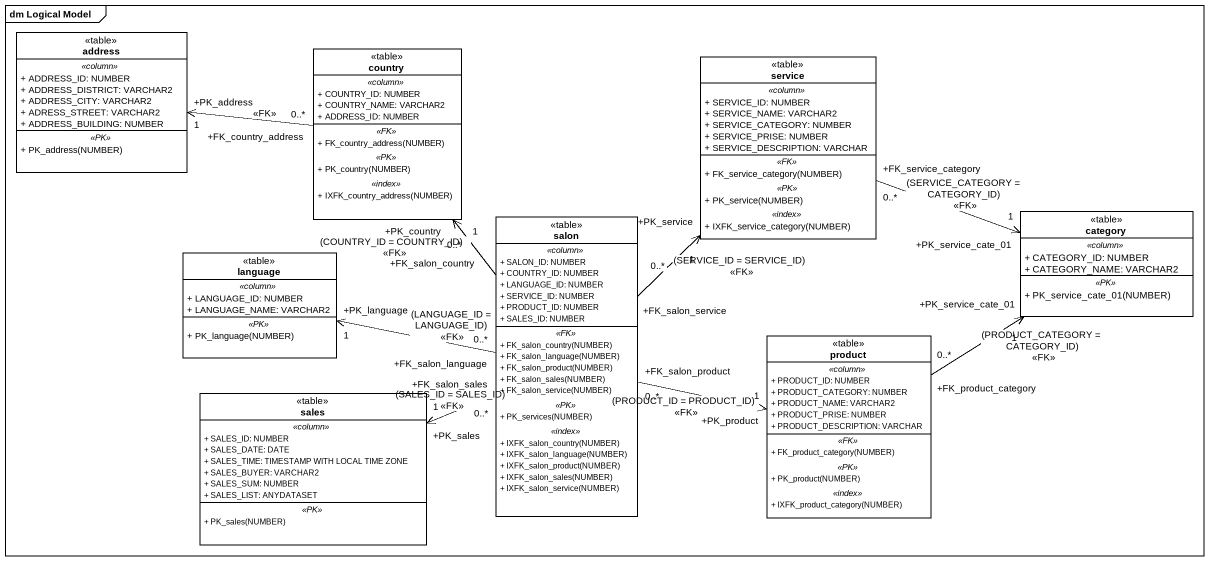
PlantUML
@startuml
mainframe dm Logical Model
hide circle
hide empty members
skinparam classAttributeIconSize 0
class address <<table>> {
  .. <<column>> ..
  + ADDRESS_ID: NUMBER
  + ADDRESS_DISTRICT: VARCHAR2
  + ADDRESS_CITY: VARCHAR2
  + ADRESS_STREET: VARCHAR2
  + ADDRESS_BUILDING: NUMBER
  .. <<PK>> ..
  + PK_address(NUMBER)
}
class country <<table>> {
  .. <<column>> ..
  + COUNTRY_ID: NUMBER
  + COUNTRY_NAME: VARCHAR2
  + ADDRESS_ID: NUMBER
  .. <<FK>> ..
  + FK_country_address(NUMBER)
  .. <<PK>> ..
  + PK_country(NUMBER)
  .. <<index>> ..
  + IXFK_country_address(NUMBER)
}
class service <<table>> {
  .. <<column>> ..
  + SERVICE_ID: NUMBER
  + SERVICE_NAME: VARCHAR2
  + SERVICE_CATEGORY: NUMBER
  + SERVICE_PRISE: NUMBER
  + SERVICE_DESCRIPTION: VARCHAR
  .. <<FK>> ..
  + FK_service_category(NUMBER)
  .. <<PK>> ..
  + PK_service(NUMBER)
  .. <<index>> ..
  + IXFK_service_category(NUMBER)
}
class salon <<table>> {
  .. <<column>> ..
  + SALON_ID: NUMBER
  + COUNTRY_ID: NUMBER
  + LANGUAGE_ID: NUMBER
  + SERVICE_ID: NUMBER
  + PRODUCT_ID: NUMBER
  + SALES_ID: NUMBER
  .. <<FK>> ..
  + FK_salon_country(NUMBER)
  + FK_salon_language(NUMBER)
  + FK_salon_product(NUMBER)
  + FK_salon_sales(NUMBER)
  + FK_salon_service(NUMBER)
  .. <<PK>> ..
  + PK_services(NUMBER)
  .. <<index>> ..
  + IXFK_salon_country(NUMBER)
  + IXFK_salon_language(NUMBER)
  + IXFK_salon_product(NUMBER)
  + IXFK_salon_sales(NUMBER)
  + IXFK_salon_service(NUMBER)
}
class category <<table>> {
  .. <<column>> ..
  + CATEGORY_ID: NUMBER
  + CATEGORY_NAME: VARCHAR2
  .. <<PK>> ..
  + PK_service_cate_01(NUMBER)
}
class language <<table>> {
  .. <<column>> ..
  + LANGUAGE_ID: NUMBER
  + LANGUAGE_NAME: VARCHAR2
  .. <<PK>> ..
  + PK_language(NUMBER)
}
class product <<table>> {
  .. <<column>> ..
  + PRODUCT_ID: NUMBER
  + PRODUCT_CATEGORY: NUMBER
  + PRODUCT_NAME: VARCHAR2
  + PRODUCT_PRISE: NUMBER
  + PRODUCT_DESCRIPTION: VARCHAR
  .. <<FK>> ..
  + FK_product_category(NUMBER)
  .. <<PK>> ..
  + PK_product(NUMBER)
  .. <<index>> ..
  + IXFK_product_category(NUMBER)
}
class sales <<table>> {
  .. <<column>> ..
  + SALES_ID: NUMBER
  + SALES_DATE: DATE
  + SALES_TIME: TIMESTAMP WITH LOCAL TIME ZONE
  + SALES_BUYER: VARCHAR2
  + SALES_SUM: NUMBER
  + SALES_LIST: ANYDATASET
  .. <<PK>> ..
  + PK_sales(NUMBER)
}
country "+FK_country_address\n0..*" -left-> "+PK_address\n1" address : <<FK>>
service "+FK_service_category\n0..*" -right-> "+PK_service_cate_01\n1" category : (SERVICE_CATEGORY = CATEGORY_ID)\n<<FK>>
salon "+FK_salon_country\n0..*" -up-> "+PK_country\n1" country : (COUNTRY_ID = COUNTRY_ID)\n<<FK>>
salon "+FK_salon_service\n0..*" -up-> "+PK_service\n1" service : (SERVICE_ID = SERVICE_ID)\n<<FK>>
salon "+FK_salon_language\n0..*" -left-> "+PK_language\n1" language : (LANGUAGE_ID = LANGUAGE_ID)\n<<FK>>
salon "+FK_salon_product\n0..*" -right-> "+PK_product\n1" product : (PRODUCT_ID = PRODUCT_ID)\n<<FK>>
salon "+FK_salon_sales\n0..*" -left-> "+PK_sales\n1" sales : (SALES_ID = SALES_ID)\n<<FK>>
product "+FK_product_category\n0..*" -up-> "+PK_service_cate_01\n1" category : (PRODUCT_CATEGORY = CATEGORY_ID)\n<<FK>>
@enduml
